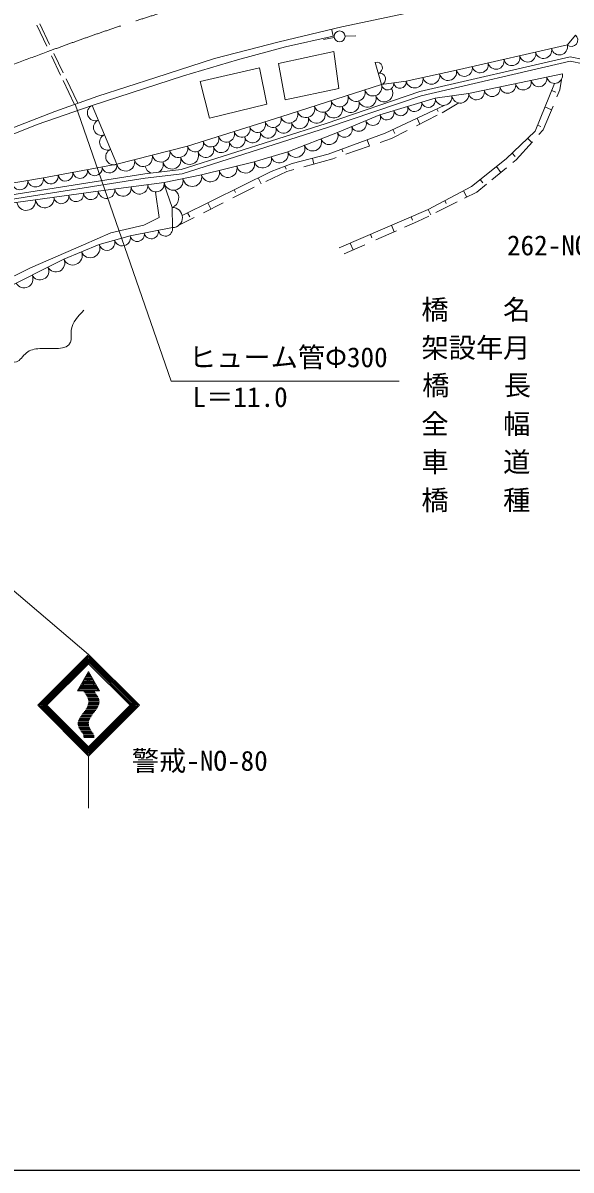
# Model space of a CAD drawing. Units: millimetres, scale not verified. Extents: x 40000 to 680000, y 20000 to 380000.
# Drawn here: x 185333 to 235658, y 205000 to 310428 of the extents above; entities that cross this region are included whole.
import ezdxf
from ezdxf.enums import TextEntityAlignment as Align

# ---------------------------------------------------------------- set-up
doc = ezdxf.new("R2010")
doc.units = ezdxf.units.MM
doc.header["$LTSCALE"] = 1000
doc.linetypes.add('CHAIN', pattern=[18.5, 12, -1.5, 3.5, -1.5])
for name, color, linetype, lineweight in [('M-BGD', 7, 'Continuous', 13), ('M-BMK', 2, 'CHAIN', 13), ('M-STR-STR1', 1, 'Continuous', 13), ('M-STR-STR3', 7, 'Continuous', 13), ('M-STR-STRC', 7, 'Continuous', 13), ('M-TTL-BAND', 7, 'Continuous', 25)]:
    doc.layers.add(name, color=color, linetype=linetype, lineweight=lineweight)
doc.styles.add('ＭＳ ゴシック', font='')
doc.styles.get('ＭＳ ゴシック').set_extended_font_data('MS Gothic')

msp = doc.modelspace()

# ---------------------------------------------------------------- linework, layer by layer
at = {"layer": 'M-BGD'}
for p, q in [((214615, 310084), (222896, 311814)), ((186608, 310222), (187533, 308281)), ((186876, 310357), (187783, 308455)), ((208862, 308687), (214615, 310084)), ((209425, 308220), (213823, 309221)), ((213913, 309098), (212933, 308908)), ((213823, 309221), (213680, 309801)), ((214903, 309198), (215903, 309228)), ((235318, 308402), (236057, 309318)), ((202909, 307158), (208862, 308687)), ((205023, 307025), (209425, 308220)), ((225129, 306098), (235318, 308402)), ((187947, 307412), (188794, 305635)), ((188175, 307633), (189030, 305837)), ((197521, 305428), (202909, 307158)), ((200074, 305558), (205023, 307025)), ((208807, 306696), (213875, 307789)), ((213875, 307789), (214322, 304411)), ((218248, 304769), (217658, 306807)), ((221789, 304113), (235587, 307322)), ((221899, 303728), (235591, 306913)), ((235587, 307322), (248386, 304648)), ((235591, 306913), (248344, 304248)), ((201602, 305056), (207067, 306299)), ((207067, 306299), (207713, 302970)), ((209403, 303367), (208807, 306696)), ((220522, 305065), (225129, 306098)), ((234862, 305757), (226255, 303943)), ((189027, 305146), (190075, 302946)), ((189294, 305283), (190360, 303047)), ((191698, 302850), (200074, 305558)), ((192200, 303699), (197521, 305428)), ((202447, 301678), (201602, 305056)), ((209004, 301787), (218248, 304769)), ((218248, 304769), (220522, 305065)), ((234132, 304873), (232355, 300489)), ((234629, 304268), (234782, 305243)), ((188260, 302302), (192200, 303699)), ((214322, 304411), (209403, 303367)), ((213161, 301190), (221789, 304113)), ((213286, 300810), (221899, 303728)), ((226255, 303943), (223185, 303524)), ((234268, 304066), (233870, 304228)), ((234360, 303624), (234629, 304268)), ((186636, 301092), (191698, 302850)), ((193943, 297445), (191698, 302850)), ((207713, 302970), (202447, 301678)), ((223185, 303524), (218114, 301989)), ((223997, 302855), (218582, 300302)), ((223836, 302175), (225350, 303076)), ((233094, 300593), (234013, 302793)), ((233873, 302456), (233254, 302707)), ((183315, 300373), (188260, 302302)), ((200440, 299099), (209004, 301787)), ((218114, 301989), (214206, 300360)), ((221454, 300960), (223380, 301942)), ((221780, 301126), (221516, 301686)), ((223459, 302289), (223339, 302545)), ((178458, 297816), (186636, 301092)), ((199863, 296947), (213161, 301190)), ((199948, 296554), (213286, 300810)), ((219184, 299802), (220625, 300537)), ((219470, 300266), (219294, 300638)), ((232355, 300489), (229706, 297934)), ((232881, 300917), (232578, 301039)), ((232706, 300161), (233094, 300593)), ((214206, 300360), (209647, 298593)), ((218582, 300302), (213347, 298370)), ((217143, 299100), (216924, 299691)), ((218124, 299437), (219184, 299802)), ((230628, 297848), (232126, 299515)), ((232049, 299430), (231667, 299826)), ((193943, 297445), (200440, 299099)), ((209647, 298593), (206577, 297662)), ((213347, 298370), (210044, 297498)), ((214693, 298580), (214600, 298833)), ((214973, 298353), (217115, 299090)), ((230531, 298166), (230249, 298458)), ((187209, 296205), (193943, 297445)), ((206577, 297662), (201739, 296453)), ((210044, 297498), (208112, 296781)), ((211122, 297201), (213790, 297946)), ((212044, 297458), (211904, 297989)), ((213790, 297946), (214091, 298050)), ((229706, 297934), (226528, 295410)), ((230314, 297590), (230628, 297848)), ((183551, 294519), (196513, 296547)), ((196513, 296547), (199863, 296947)), ((196568, 296151), (199948, 296554)), ((201739, 296453), (198296, 295755)), ((208112, 296781), (199955, 292731)), ((207639, 295842), (209572, 296768)), ((209495, 296979), (209392, 297256)), ((209572, 296768), (210204, 296944)), ((228400, 296019), (229731, 297112)), ((229223, 296695), (228807, 297220)), ((169937, 293219), (187209, 296205)), ((183616, 294124), (196568, 296151)), ((198296, 295755), (192248, 294964)), ((199032, 293476), (198298, 295578)), ((206119, 295114), (206560, 295325)), ((207215, 295639), (206938, 296198)), ((226528, 295410), (222539, 293291)), ((227000, 294871), (227906, 295614)), ((227569, 295722), (227318, 296037)), ((192248, 294964), (183083, 293708)), ((197832, 292533), (197512, 294868)), ((204613, 294351), (206119, 295114)), ((204859, 294843), (204731, 295103)), ((226092, 294421), (225778, 295012)), ((225866, 294309), (227000, 294871)), ((199055, 291617), (199032, 293476)), ((201900, 292977), (203705, 293891)), ((202596, 293330), (202312, 293902)), ((222539, 293291), (214375, 289770)), ((222776, 292777), (222552, 293297)), ((223257, 293016), (225216, 293987)), ((224207, 293841), (224068, 294103)), ((196425, 291830), (197832, 292533)), ((199640, 291833), (201059, 292552)), ((200645, 292596), (200454, 292979)), ((220364, 291646), (221557, 292173)), ((221104, 292290), (220965, 292612)), ((221557, 292173), (222589, 292684)), ((190897, 290020), (193410, 291126)), ((193410, 291126), (196425, 291830)), ((195173, 290876), (199055, 291617)), ((217367, 290691), (217233, 291002)), ((217727, 290482), (219624, 291320)), ((219432, 291235), (219171, 291838)), ((186022, 287910), (190897, 290020)), ((189083, 288725), (192331, 290052)), ((192331, 290052), (195173, 290876)), ((214811, 289195), (216720, 290038)), ((215641, 289562), (215367, 290198)), ((181046, 285497), (186022, 287910)), ((183250, 285791), (189083, 288725))]:
    msp.add_line(p, q, dxfattribs=at)
msp.add_circle((214403, 309190), 500, dxfattribs=at)
for centre, radius, start, end in [((235687, 308860), 588, 231.1155, 51.1155), ((233135, 307908), 746, 192.73965, 12.73965), ((234591, 308237), 746, 192.73965, 12.73965), ((217805, 306298), 530, 286.1645, 106.1645), ((228768, 306921), 746, 192.73965, 12.73965), ((230224, 307250), 746, 192.73965, 12.73965), ((231679, 307579), 746, 192.73965, 12.73965), ((218101, 305279), 530, 286.1645, 106.1645), ((222826, 305582), 787, 192.64542, 12.64542), ((224362, 305926), 787, 192.64542, 12.64542), ((225857, 306263), 746, 192.73965, 12.73965), ((227313, 306592), 746, 192.73965, 12.73965), ((234145, 305606), 733, 191.90427, 11.90427), ((217478, 304521), 809, 197.88404, 17.88404), ((218817, 304843), 573, 187.39959, 7.39959), ((219954, 304991), 573, 187.39959, 7.39959), ((221290, 305237), 787, 192.64542, 12.64542), ((229841, 304698), 733, 191.90427, 11.90427), ((231276, 305001), 733, 191.90427, 11.90427), ((232710, 305303), 733, 191.90427, 11.90427), ((214397, 303527), 809, 197.88404, 17.88404), ((215937, 304024), 809, 197.88404, 17.88404), ((216950, 303495), 809, 197.88404, 17.88404), ((218491, 303992), 809, 197.88404, 30.71377), ((223953, 303628), 775, 187.76517, 7.76517), ((225488, 303838), 775, 187.76517, 7.76517), ((226973, 304094), 733, 191.90427, 11.90427), ((228407, 304396), 733, 191.90427, 11.90427), ((191979, 302174), 732, 112.55314, 292.55314), ((211315, 302532), 809, 197.88404, 17.88404), ((212856, 303029), 809, 197.88404, 17.88404), ((213869, 302501), 809, 197.88404, 17.88404), ((215410, 302998), 809, 197.88404, 17.88404), ((220016, 302564), 662, 196.84381, 16.84381), ((221283, 302948), 662, 196.84381, 16.84381), ((222551, 303332), 662, 196.84381, 16.84381), ((208291, 301563), 748, 197.4215, 17.4215), ((209775, 302035), 809, 197.88404, 17.88404), ((210746, 301517), 809, 197.88404, 17.88404), ((212287, 302014), 809, 197.88404, 17.88404), ((217463, 301717), 706, 202.61986, 22.61986), ((218748, 302181), 662, 196.84381, 16.84381), ((192540, 300823), 732, 112.55314, 292.55314), ((205436, 300667), 748, 197.4215, 17.4215), ((206863, 301115), 748, 197.4215, 17.4215), ((207835, 300597), 748, 197.4215, 17.4215), ((209262, 301045), 748, 197.4215, 17.4215), ((214858, 300632), 706, 202.61986, 22.61986), ((216160, 301174), 706, 202.61986, 22.61986), ((193101, 299472), 732, 112.55314, 292.55314), ((201154, 299323), 748, 197.4215, 17.4215), ((202581, 299771), 748, 197.4215, 17.4215), ((203552, 299253), 748, 197.4215, 17.4215), ((204008, 300219), 748, 197.4215, 17.4215), ((204980, 299701), 748, 197.4215, 17.4215), ((206407, 300149), 748, 197.4215, 17.4215), ((211927, 299476), 815, 201.19406, 21.19406), ((213446, 300066), 815, 201.19406, 21.19406), ((193662, 298121), 732, 112.55314, 292.55314), ((198003, 298479), 838, 194.2811, 14.2811), ((199628, 298892), 838, 194.2811, 14.2811), ((200629, 298254), 838, 194.2811, 25.34126), ((202125, 298805), 748, 197.4215, 17.4215), ((208880, 298360), 802, 196.8584, 16.8584), ((210407, 298887), 815, 201.19406, 21.19406), ((193269, 297321), 685, 190.43748, 10.43748), ((194755, 297652), 838, 194.2811, 14.2811), ((196379, 298065), 838, 194.2811, 14.2811), ((197381, 297427), 838, 301.50378, 14.2811), ((199005, 297840), 838, 194.2811, 14.2811), ((205770, 297461), 831, 194.03624, 14.03624), ((207344, 297895), 802, 196.8584, 16.8584), ((187882, 296329), 685, 190.43748, 10.43748), ((189229, 296577), 685, 190.43748, 10.43748), ((190576, 296825), 685, 190.43748, 10.43748), ((191923, 297073), 685, 190.43748, 10.43748), ((197381, 297427), 838, 194.2811, 247.32746), ((200878, 296278), 878, 191.45875, 11.45875), ((202545, 296654), 831, 194.03624, 14.03624), ((204158, 297057), 831, 194.03624, 14.03624), ((185050, 295832), 730, 189.80638, 9.80638), ((186489, 296081), 730, 189.80638, 9.80638), ((194516, 295260), 762, 187.45025, 7.45025), ((196028, 295458), 762, 187.45025, 7.45025), ((197540, 295656), 762, 187.45025, 7.45025), ((199157, 295929), 878, 191.45875, 11.45875), ((185632, 294057), 857, 187.8041, 7.8041), ((187331, 294290), 857, 187.8041, 7.8041), ((188858, 294499), 684, 187.8041, 7.8041), ((190214, 294685), 684, 187.8041, 7.8041), ((191570, 294871), 684, 187.8041, 7.8041), ((193004, 295063), 762, 187.45025, 7.45025), ((198734, 294330), 904, 289.24953, 53.73515), ((199044, 292546), 930, 270.6953, 90.6953), ((195820, 291000), 659, 190.79654, 10.79654), ((197114, 291246), 659, 190.79654, 10.79654), ((198408, 291493), 659, 190.79654, 10.79654), ((191519, 289720), 877, 202.22503, 22.22503), ((193042, 290258), 740, 196.17296, 16.17296), ((194462, 290670), 740, 196.17296, 16.17296), ((189895, 289057), 877, 202.22503, 22.22503), ((186895, 287625), 816, 206.70212, 26.70212), ((188354, 288358), 816, 206.70212, 26.70212), ((185437, 286891), 816, 206.70212, 26.70212)]:
    msp.add_arc(centre, radius, start, end, dxfattribs=at)
msp.add_open_spline([(183204, 280366), (183743, 279732), (184283, 279098), (184749, 279272), (185051, 279385), (185323, 279839), (185650, 280108), (185991, 280390), (186392, 280470), (186873, 280495), (187956, 280549), (189440, 280317), (189705, 281074), (189805, 281361), (189730, 281790), (189769, 282168), (189848, 282926), (190388, 283480), (190928, 284035)], degree=3, knots=[0, 0, 0, 0, 1, 1, 1, 2, 2, 2, 3, 3, 3, 4, 4, 4, 5, 5, 5, 6, 6, 6, 6], dxfattribs=at)
at = {"layer": 'M-BMK'}
msp.add_open_spline([(182998, 306068), (186397, 307350), (189796, 308631), (193234, 309799), (196893, 311042), (200596, 312157), (204312, 313230), (207820, 314243), (211340, 315219), (214899, 316024), (217337, 316575), (219792, 317047), (222252, 317494), (224763, 317951), (227277, 318383), (229800, 318769), (232844, 319234), (235900, 319632), (238966, 319896), (241754, 320137), (244550, 320267), (247348, 320386), (250582, 320525), (253818, 320650), (257053, 320631), (260139, 320614), (263225, 320467), (266310, 320319)], degree=3, knots=[0, 0, 0, 0, 1, 1, 1, 2, 2, 2, 3, 3, 3, 4, 4, 4, 5, 5, 5, 6, 6, 6, 7, 7, 7, 8, 8, 8, 9, 9, 9, 9], dxfattribs=at)
at = {"layer": 'M-STR-STR3'}
for p, q in [((190138, 302968), (198927, 277490)), ((198927, 277490), (219882, 277502))]:
    msp.add_line(p, q, dxfattribs=at)
at = {"layer": 'M-STR-STRC'}
for p, q in [((191356, 252382), (150777, 286943)), ((191356, 252382), (186689, 247715)), ((191356, 252241), (186830, 247715)), ((191356, 252099), (186972, 247715)), ((191356, 252382), (196023, 247715)), ((191356, 252241), (195881, 247715)), ((191356, 252099), (195740, 247715)), ((191356, 251958), (187113, 247715)), ((191427, 251887), (187184, 247645)), ((191497, 251817), (187255, 247574)), ((191568, 251746), (187325, 247503)), ((191144, 251746), (195386, 247503)), ((191215, 251817), (195457, 247574)), ((191285, 251887), (195528, 247645)), ((191356, 251958), (195599, 247715)), ((190339, 249047), (191356, 250809)), ((190375, 249110), (191343, 250078)), ((190859, 249947), (191853, 249947)), ((190916, 250047), (191796, 250047)), ((190974, 250147), (191738, 250147)), ((191032, 250247), (191680, 250247)), ((191089, 250347), (191622, 250347)), ((191147, 250447), (191565, 250447)), ((191205, 250547), (191507, 250547)), ((191263, 250647), (191449, 250647)), ((191320, 250747), (191392, 250747)), ((192373, 249047), (191343, 250078)), ((192373, 249047), (191356, 250809)), ((190339, 249047), (192373, 249047)), ((190875, 249110), (190375, 249110)), ((190413, 249147), (192315, 249147)), ((190513, 249247), (192258, 249247)), ((190570, 249447), (192142, 249447)), ((190613, 249347), (192200, 249347)), ((190628, 249547), (192084, 249547)), ((190685, 249647), (192027, 249647)), ((190743, 249747), (191969, 249747)), ((190801, 249847), (191911, 249847)), ((190856, 249047), (191856, 249047)), ((190932, 248947), (191925, 248947)), ((191007, 248847), (191995, 248847)), ((191873, 249047), (191873, 249044)), ((187184, 247786), (191427, 243543)), ((187255, 247857), (191497, 243614)), ((187325, 247927), (191568, 243685)), ((191070, 248747), (192065, 248747)), ((191142, 248647), (192126, 248647)), ((195386, 247927), (191144, 243685)), ((191204, 248547), (192193, 248547)), ((195457, 247857), (191215, 243614)), ((191250, 248447), (192241, 248447)), ((195528, 247786), (191285, 243543)), ((191290, 248347), (192289, 248347)), ((191323, 248247), (192320, 248247)), ((191329, 247847), (192323, 247847)), ((191344, 248147), (192336, 248147)), ((191344, 247947), (192339, 247947)), ((191357, 248047), (192357, 248047)), ((186689, 247715), (191356, 243048)), ((186830, 247715), (191356, 243190)), ((186972, 247715), (191356, 243331)), ((187113, 247715), (191356, 243473)), ((190663, 246747), (191641, 246747)), ((190735, 246847), (191711, 246847)), ((190811, 246947), (191792, 246947)), ((190881, 247047), (191856, 247047)), ((190957, 247147), (191936, 247147)), ((191032, 247247), (192011, 247247)), ((191101, 247347), (192071, 247347)), ((191159, 247447), (192139, 247447)), ((191220, 247547), (192201, 247547)), ((191258, 247647), (192248, 247647)), ((191303, 247747), (192287, 247747)), ((195599, 247715), (191356, 243473)), ((195740, 247715), (191356, 243331)), ((195881, 247715), (191356, 243190)), ((196023, 247715), (191356, 243048)), ((190361, 246047), (191357, 246047)), ((190378, 245947), (191369, 245947)), ((190379, 246147), (191372, 246147)), ((190392, 245847), (191383, 245847)), ((190398, 246247), (191391, 246247)), ((190421, 245747), (191415, 245747)), ((190435, 246347), (191420, 246347)), ((190486, 246447), (191467, 246447)), ((190532, 246547), (191516, 246547)), ((190600, 246647), (191580, 246647)), ((190468, 245647), (191463, 245647)), ((190515, 245547), (191508, 245547)), ((190581, 245447), (191570, 245447)), ((190647, 245347), (191632, 245347)), ((190716, 245247), (191701, 245247)), ((190785, 245147), (191775, 245147)), ((190856, 245047), (191824, 245047)), ((190877, 244947), (191856, 244947)), ((190894, 244847), (191856, 244847)), ((190935, 244747), (191856, 244747)), ((191356, 243048), (191356, 238248))]:
    msp.add_line(p, q, dxfattribs=at)
at = {"layer": 'M-TTL-BAND'}
msp.add_line((40000, 205000), (579000, 205000), dxfattribs=at)

# ---------------------------------------------------------------- texts
at = {"layer": 'M-STR-STR1', "style": 'ＭＳ ゴシック'}
for s, p in [('262-NO-400', (229776, 288521)), ('橋\u3000\u3000名', (221919, 282612)), ('架設年月', (221919, 279112)), ('橋\u3000  長', (221987, 275663)), ('全\u3000\u3000幅', (221919, 272112)), ('車\u3000\u3000道', (221919, 268612)), ('橋\u3000\u3000種', (221919, 265112))]:
    msp.add_text(s, height=1833, dxfattribs=at).set_placement(p, align=Align.BOTTOM_LEFT)
at = {"layer": 'M-STR-STR3', "style": 'ＭＳ ゴシック'}
for s, p in [('ヒューム管Φ300', (200574, 278238)), ('L＝11.0', (200904, 274580))]:
    msp.add_text(s, height=1833, dxfattribs=at).set_placement(p, align=Align.BOTTOM_LEFT)
at = {"layer": 'M-STR-STRC', "style": 'ＭＳ ゴシック'}
msp.add_text('警戒-NO-80', height=1833, dxfattribs=at).set_placement((195325, 241149), align=Align.BOTTOM_LEFT)

doc.saveas('drawing.dxf')
